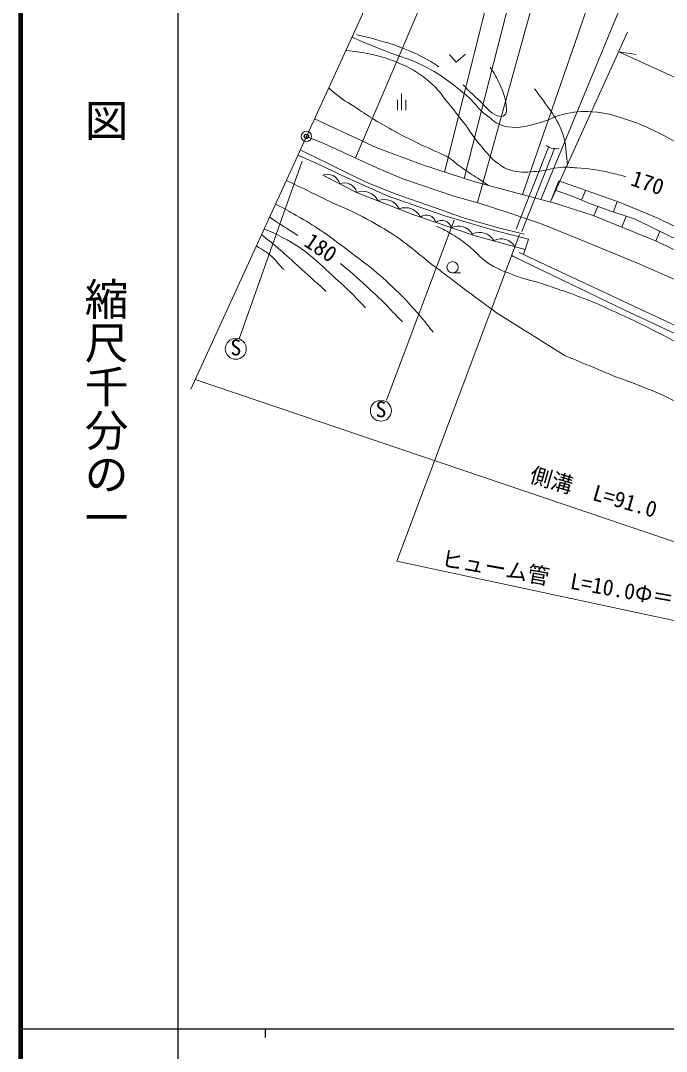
# Model space of a CAD drawing. Units: millimetres, scale not verified. Extents: x 40000 to 680000, y 20000 to 380000.
# Drawn here: x 40000 to 113931, y 202409 to 320358 of the extents above; entities that cross this region are included whole.
import ezdxf
from ezdxf.enums import TextEntityAlignment as Align

# ---------------------------------------------------------------- set-up
doc = ezdxf.new("R2010")
doc.units = ezdxf.units.MM
doc.header["$LTSCALE"] = 1000
doc.header["$PDMODE"] = 32
doc.header["$PDSIZE"] = 500
doc.linetypes.add('CHAIN', pattern=[18.5, 12, -1.5, 3.5, -1.5])
for name, color, linetype, lineweight in [('M-BGD', 7, 'Continuous', 13), ('M-BMK', 2, 'CHAIN', 13), ('M-STR-HTXT', 7, 'Continuous', 13), ('M-TTL', 2, 'Continuous', 140), ('M-TTL-BAND', 7, 'Continuous', 25)]:
    doc.layers.add(name, color=color, linetype=linetype, lineweight=lineweight)
doc.layers.add('M-OTRS', color=6, linetype='Continuous')
doc.styles.add('@ＭＳ ゴシック', font='')
doc.styles.add('ＭＳ ゴシック', font='')
doc.styles.get('@ＭＳ ゴシック').set_extended_font_data('@MS Gothic')
doc.styles.get('ＭＳ ゴシック').set_extended_font_data('MS Gothic')

msp = doc.modelspace()

# ---------------------------------------------------------------- linework, layer by layer
at = {"layer": 'M-BGD'}
for p, q in [((59475, 278201), (88520, 341578)), ((83622, 312034), (83622, 310121)), ((83150, 311278), (83150, 310121)), ((84094, 311278), (84094, 310121)), ((100436, 305895), (96743, 296508)), ((97382, 296228), (101114, 305710)), ((72232, 304272), (65036, 283933)), ((100676, 299611), (101602, 302012)), ((104214, 299819), (104672, 300937)), ((107873, 298463), (108277, 299675)), ((105635, 298015), (106078, 299106)), ((89627, 297526), (81879, 276921)), ((108832, 296717), (109343, 297974)), ((112730, 295135), (113183, 296252)), ((89461, 291484), (90368, 291484))]:
    msp.add_line(p, q, dxfattribs=at)
for points in [[(89111, 316463), (89874, 315607), (90934, 316510)], [(73640, 309110), (80704, 305822), (86016, 303844), (92014, 301896), (101283, 299450), (105552, 298048), (112887, 295071), (116229, 293459), (125155, 288575), (137540, 282084), (145462, 277878), (151155, 275795), (155486, 274456), (159318, 273692), (162559, 273427), (170737, 273396), (189763, 274650), (203377, 275391)], [(72011, 305555), (79575, 301860), (82877, 300551), (87286, 299025), (90714, 297794), (94561, 296703), (97651, 295930)], [(97577, 293595), (98161, 295347), (94401, 296302), (88554, 298037), (82084, 300259), (77057, 302534), (73744, 304102), (71740, 304964)], [(74588, 302663), (78467, 300701), (84807, 298224), (92020, 295715), (97765, 294159)], [(101602, 302012), (108524, 299589), (112871, 297797), (117155, 295694), (122623, 292890), (125602, 291220)], [(125016, 290078), (119957, 292784), (115206, 295261), (112854, 296414), (110283, 297660), (107666, 298533), (105033, 299483), (103133, 300262), (101190, 300944)], [(154644, 269554), (141349, 274107), (131667, 277649), (97091, 293822)], [(96225, 293478), (96439, 293365), (109182, 287242), (120991, 281712), (129279, 277926), (137847, 274639), (143268, 272614), (148160, 270760), (152335, 269078)]]:
    msp.add_lwpolyline(points, dxfattribs=at)
for centre, radius in [((72721, 307104), 600), ((89461, 292132), 648), ((64631, 282803), 1200), ((81246, 275723), 1200)]:
    msp.add_circle(centre, radius, dxfattribs=at)
for centre, radius, start, end in [((75137, 301342), 1431, 13.75076, 112.56823), ((77077, 300360), 1431, 13.75076, 112.56823), ((79163, 298872), 1956, 27.053, 110.83864), ((81601, 297934), 1956, 27.053, 110.83864), ((84039, 296995), 1956, 27.053, 110.83864), ((86458, 296995), 1118, 14.39039, 127.26119), ((88218, 296383), 1118, 14.39039, 127.26119), ((90127, 294991), 1862, 30.33809, 116.30944), ((92560, 294263), 1862, 30.33809, 116.30944), ((94992, 293534), 1862, 30.33809, 116.30944)]:
    msp.add_arc(centre, radius, start, end, dxfattribs=at)
for points, knots in [([(77933, 318477), (78097, 318404), (78141, 318386), (78274, 318328), (79839, 317650), (80728, 317299), (82318, 316680), (83710, 316139), (84550, 315974), (85890, 315315), (88050, 314252), (89116, 313365), (90984, 311848), (91982, 311039), (92299, 310313), (93321, 309535), (94183, 308879), (94679, 308352), (95752, 308203), (97210, 308000), (98065, 308322), (99490, 308694), (100533, 308965), (101034, 309392), (102084, 309629), (103363, 309917), (104119, 310037), (105426, 309932), (107039, 309802), (107935, 309539), (109469, 309021), (111157, 308451), (112073, 308027), (113651, 307198), (115377, 306293), (116376, 305807), (117928, 304628), (119932, 303105), (120711, 301857), (122484, 300071), (123549, 298999), (124138, 298392), (125195, 297314), (126668, 295811), (127343, 294807), (128957, 293458), (129989, 292596), (130709, 292301), (131785, 291495), (132757, 290767), (133439, 290490), (134215, 289555), (135142, 288441), (135895, 287636), (135781, 286191), (135694, 285090), (135318, 284468), (134648, 283600)], [0, 0, 0, 0, 1, 1, 1, 2, 2, 2, 3, 3, 3, 4, 4, 4, 5, 5, 5, 6, 6, 6, 7, 7, 7, 8, 8, 8, 9, 9, 9, 10, 10, 10, 11, 11, 11, 12, 12, 12, 13, 13, 13, 14, 14, 14, 15, 15, 15, 16, 16, 16, 17, 17, 17, 18, 18, 18, 19, 19, 19, 19]), ([(78445, 318752), (78535, 318728), (78558, 318723), (78631, 318705), (79189, 318567), (79513, 318536), (80065, 318378), (81702, 317909), (82629, 317658), (84209, 317022), (85251, 316603), (85827, 316333), (86795, 315761), (87228, 315504), (87382, 315416), (87885, 315075)], [0, 0, 0, 0, 1, 1, 1, 2, 2, 2, 3, 3, 3, 4, 4, 4, 5, 5, 5, 5]), ([(77229, 316940), (78370, 316842), (78729, 316780), (79677, 316596), (81323, 316277), (82235, 315975), (83769, 315298), (85035, 314739), (85684, 314268), (86760, 313397), (87884, 312487), (88271, 311722), (89200, 310614), (89768, 309937), (90062, 309537), (90603, 308838), (91490, 307690), (91877, 306961), (92825, 305862), (93452, 305136), (93770, 304676), (94539, 304102), (95182, 303621), (95586, 303348), (96367, 303162), (97413, 302913), (98046, 303034), (99119, 303110), (100189, 303186), (100758, 303473), (101827, 303562), (102547, 303621), (102955, 303552), (103676, 303500), (105070, 303399), (105856, 303309), (107222, 303011), (108039, 302834), (108329, 302766), (109294, 302482)], [0, 0, 0, 0, 1, 1, 1, 2, 2, 2, 3, 3, 3, 4, 4, 4, 5, 5, 5, 6, 6, 6, 7, 7, 7, 8, 8, 8, 9, 9, 9, 10, 10, 10, 11, 11, 11, 12, 12, 12, 13, 13, 13, 13]), ([(93739, 315032), (94308, 314196), (94491, 313885), (94845, 313085), (95314, 312025), (95561, 311376), (95608, 310218), (95619, 309954), (95633, 309741), (95437, 309564), (95196, 309347), (94919, 309367), (94611, 309471), (93661, 309790), (93383, 310441), (92633, 311106), (91831, 311818), (91575, 312079), (90654, 313007)], [0, 0, 0, 0, 1, 1, 1, 2, 2, 2, 3, 3, 3, 4, 4, 4, 5, 5, 5, 6, 6, 6, 6]), ([(75270, 312667), (75518, 312428), (75600, 312366), (75817, 312179), (76790, 311343), (77448, 311018), (78518, 310310), (79291, 309798), (79719, 309504), (80512, 309022), (81400, 308482), (81905, 308191), (82817, 307693), (83784, 307165), (84337, 306891), (85331, 306415), (86609, 305803), (87339, 305489), (88623, 304889), (88708, 304849), (88759, 304831), (88841, 304785), (89412, 304460), (89651, 304156), (90181, 303767), (90760, 303342), (91099, 303125), (91697, 302728), (92334, 302305), (92704, 302087), (93338, 301659), (93443, 301587), (93477, 301565), (93607, 301476)], [0, 0, 0, 0, 1, 1, 1, 2, 2, 2, 3, 3, 3, 4, 4, 4, 5, 5, 5, 6, 6, 6, 7, 7, 7, 8, 8, 8, 9, 9, 9, 10, 10, 10, 11, 11, 11, 11]), ([(98833, 312555), (99452, 311746), (99618, 311522), (100095, 310842), (100703, 309974), (101098, 309514), (101575, 308567), (102425, 306879), (102388, 305948), (102595, 303836)], [0, 0, 0, 0, 1, 1, 1, 2, 2, 2, 3, 3, 3, 3]), ([(100114, 306059), (100481, 305872), (100625, 305779), (100986, 305727), (101233, 305691), (101343, 305689), (101623, 305713)], [0, 0, 0, 0, 1, 1, 1, 2, 2, 2, 2]), ([(69177, 299371), (70320, 298790), (70635, 298602), (71552, 298077), (73803, 296788), (75005, 295954), (77074, 294390), (79456, 292588), (80841, 291615), (82968, 289519), (84754, 287758), (85362, 287047), (87236, 284721)], [0, 0, 0, 0, 1, 1, 1, 2, 2, 2, 3, 3, 3, 4, 4, 4, 4]), ([(76400, 299193), (78461, 298303), (79092, 297975), (80738, 297043), (83333, 295574), (84172, 294797), (86931, 292580)], [0, 0, 0, 0, 1, 1, 1, 2, 2, 2, 2]), ([(67861, 296499), (68876, 296127), (69198, 295938), (70026, 295518), (72700, 294162), (73886, 292847), (76102, 290829), (77467, 289586), (77948, 289129), (79467, 287510)], [0, 0, 0, 0, 1, 1, 1, 2, 2, 2, 3, 3, 3, 3]), ([(87668, 296813), (88497, 296415), (88743, 296292), (89399, 295899), (90142, 295455), (90541, 295175), (91220, 294639), (92139, 293914), (92505, 293324), (93464, 292652), (94437, 291970), (95103, 291778), (96205, 291333), (97666, 290743), (98561, 290630), (100059, 290139), (102347, 289388), (103086, 289088), (105854, 288036)], [0, 0, 0, 0, 1, 1, 1, 2, 2, 2, 3, 3, 3, 4, 4, 4, 5, 5, 5, 6, 6, 6, 6]), ([(67578, 295882), (68376, 295251), (68586, 295077), (69219, 294546), (70212, 293711), (70734, 293204), (71698, 292337), (72986, 291178), (73388, 290805), (74973, 289346)], [0, 0, 0, 0, 1, 1, 1, 2, 2, 2, 3, 3, 3, 3]), ([(66980, 294577), (67851, 294055), (68152, 293885), (68803, 293313), (69386, 292802), (69558, 292352), (70164, 291869), (70164, 291869), (70164, 291869), (70164, 291869), (70164, 291869), (70164, 291869), (70164, 291869)], [0, 0, 0, 0, 1, 1, 1, 2, 2, 2, 3, 3, 3, 4, 4, 4, 4]), ([(76614, 292570), (78295, 291156), (78758, 290760), (80072, 289533), (81541, 288162), (82006, 287664), (83702, 285887)], [0, 0, 0, 0, 1, 1, 1, 2, 2, 2, 2]), ([(86931, 292580), (89559, 290590), (90222, 290078), (92352, 288502), (93181, 287889), (93443, 287694), (94479, 286937)], [0, 0, 0, 0, 1, 1, 1, 2, 2, 2, 2]), ([(105854, 288036), (108880, 286665), (109692, 286290), (112111, 285086), (114887, 283706), (116405, 282857), (119121, 281363), (120900, 280385), (121469, 280069), (123655, 278824)], [0, 0, 0, 0, 1, 1, 1, 2, 2, 2, 3, 3, 3, 3]), ([(107854, 279728), (111783, 278235), (113006, 277839), (116103, 276199), (118229, 275073), (118985, 274636), (121407, 273068)], [0, 0, 0, 0, 1, 1, 1, 2, 2, 2, 2])]:
    msp.add_open_spline(points, degree=3, knots=knots, dxfattribs=at)
for points in [[(70415, 302071), (73407, 300632), (73407, 300632), (76400, 299193)], [(68481, 297852), (70111, 296817), (70111, 296817), (71740, 295781)], [(94479, 286937), (98393, 284483), (98393, 284483), (102307, 282029)], [(102307, 282029), (105080, 280879), (105080, 280879), (107854, 279728)]]:
    msp.add_open_spline(points, degree=3, dxfattribs=at)
at = {"layer": 'M-BMK'}
msp.add_lwpolyline([(72721, 307104), (74727, 306302), (81141, 303367), (83758, 302269), (89693, 300236), (92497, 299488), (96003, 298319), (99531, 297151), (103948, 295352), (110631, 292618), (120464, 288234), (125932, 285617), (133523, 281800), (139937, 278350), (143442, 276387)], dxfattribs=at)
at = {"layer": 'M-OTRS'}
msp.add_point((72721, 307104), dxfattribs=at)
at = {"layer": 'M-STR-HTXT'}
for p, q in [((97645, 339209), (88511, 303034)), ((99907, 338162), (90795, 302292)), ((109432, 335062), (97449, 300462)), ((113772, 334178), (99548, 299908)), ((78335, 304651), (89943, 331771)), ((92315, 299537), (100232, 328115)), ((100676, 299611), (109494, 319029)), ((108484, 316805), (132373, 305876)), ((108484, 316805), (110456, 316472)), ((147984, 249479), (59967, 279273))]:
    msp.add_line(p, q, dxfattribs=at)
msp.add_lwpolyline([(97123, 295865), (83068, 258486), (122451, 250072)], dxfattribs=at)
at = {"layer": 'M-TTL'}
msp.add_line((40000, 380000), (40000, 20000), dxfattribs=at)
at = {"layer": 'M-TTL-BAND'}
for p, q in [((58000, 370000), (58000, 20000)), ((40000, 205000), (579000, 205000)), ((68000, 205000), (68000, 204000))]:
    msp.add_line(p, q, dxfattribs=at)

# ---------------------------------------------------------------- texts
at = {"layer": 'M-BGD', "style": 'ＭＳ ゴシック'}
for s, rotation, p in [('170', 341.388, (109550, 301021)), ('180', 326.385, (72014, 294205))]:
    msp.add_text(s, height=1833, rotation=rotation, dxfattribs=at).set_placement(p, align=Align.BOTTOM_LEFT)
for p in [(64640, 281501), (81254, 274421)]:
    msp.add_text('S', height=1833, dxfattribs=at).set_placement(p, align=Align.BOTTOM_CENTER)
at = {"layer": 'M-STR-HTXT', "style": 'ＭＳ ゴシック'}
for s, rotation, p in [('側溝\u3000L=91.0', 343.989, (97989, 267069)), ('ヒューム管\u3000L=10.0Φ＝800', 349.963, (87952, 257430))]:
    msp.add_text(s, height=1833, rotation=rotation, dxfattribs=at).set_placement(p, align=Align.BOTTOM_LEFT)
at = {"layer": 'M-TTL-BAND', "style": '@ＭＳ ゴシック'}
for s, p in [('平\u3000\u3000面\u3000\u3000図', (49777, 306475)), ('縮尺千分の一', (49777, 261030))]:
    msp.add_text(s, height=3666, rotation=270, dxfattribs=at).set_placement(p, align=Align.MIDDLE_RIGHT)

doc.saveas('drawing.dxf')
